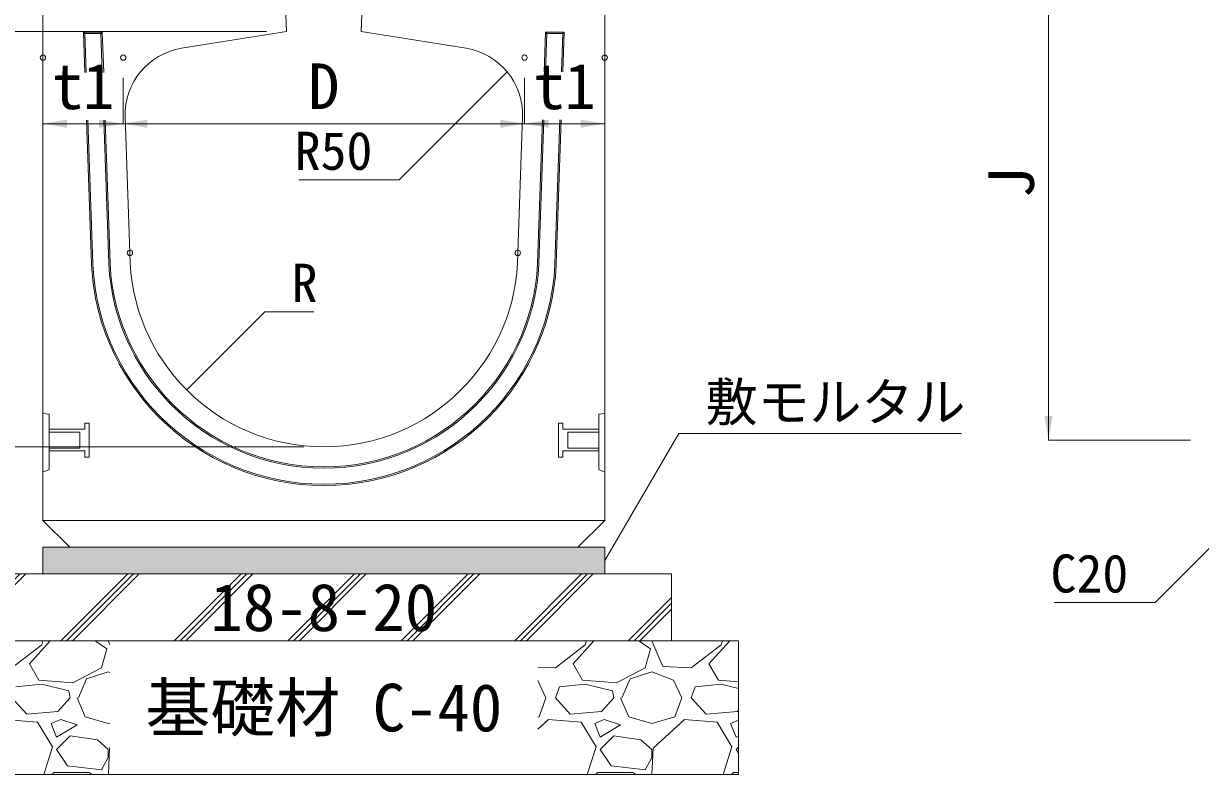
# Model space of a CAD drawing. Units: millimetres at full size; details may follow other scales. Extents: x 1009 to 10088, y 2190 to 8656.
# Drawn here: x 1997 to 2877, y 5564 to 6126 of the extents above; entities that cross this region are included whole.
import ezdxf
from ezdxf.enums import TextEntityAlignment as Align

# ---------------------------------------------------------------- set-up
doc = ezdxf.new("R2010")
doc.units = ezdxf.units.MM
doc.header["$LTSCALE"] = 10
doc.linetypes.add('DASHED', pattern=[7.5, 6, -1.5])
doc.linetypes.add('USER2', pattern=[57.15, 38.1, -6.35, 6.35, -6.35])
for name, color, linetype, lineweight in [('(0-0)', 4, 'Continuous', 13), ('寸法線', 7, 'Continuous', 9), ('引出線', 4, 'Continuous', 13), ('補助線', 8, 'USER2', 9), ('ﾊｯﾁﾝｸﾞ', 7, 'Continuous', 5)]:
    doc.layers.add(name, color=color, linetype=linetype, lineweight=lineweight)
doc.layers.add('_0-0_', color=7, linetype='Continuous')
doc.styles.add('ＭＳ ゴシック', font='')
doc.styles.get('ＭＳ ゴシック').set_extended_font_data('MS Gothic')

# ---------------------------------------------------------------- blocks, each defined once
blk = doc.blocks.new('filled_arrow')
at = {"color": 0, "linetype": 'Continuous', "lineweight": -2}
blk.add_solid([(7.5, 1.25), (0, 0), (7.5, -1.25)], dxfattribs=at)

msp = doc.modelspace()

# ---------------------------------------------------------------- hatches: boundary and pattern name
at = {"layer": 'ﾊｯﾁﾝｸﾞ'}
msp.add_hatch(color=8, dxfattribs=at).paths.add_polyline_path([(2431.59, 5734.44), (2011.59, 5734.44), (2011.59, 5714.44), (2431.59, 5714.44)])
h = msp.add_hatch(dxfattribs=at)
h.set_pattern_fill('USER', color=256, style=0, pattern_type=2)
h.set_pattern_definition([(45, (130, -982.23), (-42.4264, 42.4264), []), (45, (134.35, -982.23), (-42.4264, 42.4264), []), (45, (138.7, -982.23), (-42.4264, 42.4264), [])])
h.paths.add_polyline_path([(2481.59, 5664.44), (2481.59, 5714.44), (1961.59, 5714.44), (1961.59, 5664.44)])

# ---------------------------------------------------------------- linework, layer by layer
at = {"layer": '(0-0)', "color": 2}
for p, q in [((2190.7, 6196.55), (2193.59, 6119.94)), ((2252.48, 6196.55), (2249.59, 6119.94)), ((2011.59, 6192.44), (2011.59, 5754.44)), ((2431.59, 6192.44), (2431.59, 5754.44)), ((2115.18, 6107.41), (2193.59, 6119.94)), ((2328, 6107.41), (2249.59, 6119.94)), ((2073.1, 6056.32), (2076.59, 5954.44)), ((2370.08, 6056.32), (2366.59, 5954.44)), ((2011.59, 5754.44), (2031.59, 5734.44)), ((2431.59, 5754.44), (2411.59, 5734.44)), ((2011.59, 5734.44), (2011.59, 5714.44)), ((2011.59, 5734.44), (2431.59, 5734.44)), ((2031.59, 5734.44), (2411.59, 5734.44)), ((2431.59, 5734.44), (2431.59, 5714.44)), ((2481.59, 5714.44), (1961.59, 5714.44)), ((2481.59, 5664.44), (2481.59, 5714.44)), ((1911.59, 5664.44), (2531.59, 5664.44)), ((2481.72, 5664.44), (2531.59, 5664.44)), ((2531.59, 5664.44), (2531.59, 5564.44)), ((2531.59, 5664.44), (2531.59, 5564.44)), ((2531.59, 5564.44), (1911.59, 5564.44))]:
    msp.add_line(p, q, dxfattribs=at)
at = {"layer": '(0-0)', "lineweight": 5}
for p, q in [((2041.92, 6119.42), (2042.95, 6089.43)), ((2041.92, 6119.42), (2055.93, 6119.42)), ((2041.92, 6119.42), (2042.96, 6118.42)), ((2042.96, 6118.42), (2043.95, 6089.43)), ((2054.96, 6118.42), (2042.96, 6118.42)), ((2054.96, 6118.42), (2055.93, 6119.42)), ((2054.96, 6118.42), (2055.96, 6089.43)), ((2055.93, 6119.42), (2056.96, 6089.43)), ((2387.25, 6119.42), (2386.23, 6089.71)), ((2388.22, 6118.42), (2387.23, 6089.71)), ((2387.25, 6119.42), (2401.26, 6119.42)), ((2387.25, 6119.42), (2388.22, 6118.42)), ((2388.22, 6118.42), (2400.22, 6118.42)), ((2400.22, 6118.42), (2399.24, 6089.71)), ((2400.22, 6118.42), (2401.26, 6119.42)), ((2401.26, 6119.42), (2400.24, 6089.71)), ((2044.18, 6053.58), (2047.61, 5953.45)), ((2045.18, 6053.58), (2048.61, 5953.48)), ((2057.18, 6053.58), (2060.6, 5953.9)), ((2058.19, 6053.58), (2061.6, 5953.93)), ((2385, 6053.86), (2381.58, 5953.93)), ((2386, 6053.86), (2382.58, 5953.9)), ((2398.01, 6053.86), (2394.57, 5953.48)), ((2399.01, 6053.86), (2395.57, 5953.45))]:
    msp.add_line(p, q, dxfattribs=at)
at = {"layer": '(0-0)'}
for p, q in [((2011.59, 5834.44), (2016.09, 5833.94)), ((2431.59, 5834.44), (2427.09, 5833.94)), ((2016.09, 5833.94), (2016.09, 5792.44)), ((2427.09, 5833.94), (2427.09, 5792.44)), ((2016.09, 5792.44), (2011.59, 5790.44)), ((2427.09, 5792.44), (2431.59, 5790.44))]:
    msp.add_line(p, q, dxfattribs=at)
at = {"layer": '(0-0)', "linetype": 'DASHED', "lineweight": 9}
for p, q in [((2042.83, 5822.59), (2042.83, 5827.19)), ((2042.83, 5827.19), (2046.17, 5827.19)), ((2046.17, 5827.19), (2046.17, 5801.7)), ((2400.35, 5827.19), (2397.01, 5827.19)), ((2397.01, 5827.19), (2397.01, 5801.7)), ((2400.35, 5822.59), (2400.35, 5827.19)), ((2016.09, 5822.59), (2042.83, 5822.59)), ((2039.07, 5820.5), (2016.09, 5820.5)), ((2039.07, 5808.38), (2039.07, 5820.5)), ((2427.09, 5822.59), (2400.35, 5822.59)), ((2404.11, 5820.5), (2427.09, 5820.5)), ((2404.11, 5808.38), (2404.11, 5820.5)), ((2016.09, 5808.38), (2039.07, 5808.38)), ((2427.09, 5808.38), (2404.11, 5808.38)), ((2042.83, 5806.3), (2016.09, 5806.3)), ((2042.83, 5801.7), (2042.83, 5806.3)), ((2046.17, 5801.7), (2042.83, 5801.7)), ((2397.01, 5801.7), (2400.35, 5801.7)), ((2400.35, 5801.7), (2400.35, 5806.3)), ((2400.35, 5806.3), (2427.09, 5806.3))]:
    msp.add_line(p, q, dxfattribs=at)
at = {"layer": '(0-0)', "color": 2, "lineweight": 9}
msp.add_line((2011.59, 5754.44), (2431.59, 5754.44), dxfattribs=at)
at = {"layer": '(0-0)', "color": 2}
for centre, radius, start, end in [((2123.07, 6058.04), 50, 99.08121, 181.96173), ((2320.11, 6058.04), 50, 358.03827, 80.91879), ((2221.59, 5954.44), 145, 180, 0)]:
    msp.add_arc(centre, radius, start, end, dxfattribs=at)
at = {"layer": '(0-0)', "lineweight": 5}
for radius in [174, 173, 161, 160]:
    msp.add_arc((2221.59, 5954.44), radius, 180, 0, dxfattribs=at)
at = {"layer": '寸法線'}
for p, q in [((2763.38, 6199.44), (2763.38, 5814.44)), ((2178.59, 6119.94), (1897.38, 6119.94)), ((2178.59, 6119.94), (1897.38, 6119.94)), ((2011.59, 6085.44), (2011.59, 6051)), ((2071.59, 6085.44), (2071.59, 6051)), ((2071.59, 6085.44), (2071.59, 6051)), ((2371.59, 6085.44), (2371.59, 6051)), ((2371.59, 6085.44), (2371.59, 6051)), ((2431.59, 6085.44), (2431.59, 6051)), ((2011.59, 6051), (2071.59, 6051)), ((2071.59, 6051), (2371.59, 6051)), ((2371.59, 6051), (2431.59, 6051)), ((2206.59, 5809.44), (1897.38, 5809.44)), ((2869.5, 5814.44), (2763.38, 5814.44))]:
    msp.add_line(p, q, dxfattribs=at)
at = {"layer": '引出線'}
for points in [[(2358.7, 6089.83), (2277.88, 6009.01), (2202.76, 6009.01)], [(2119.06, 5851.91), (2177.45, 5910.31), (2214.05, 5910.31)], [(2431.59, 5724.44), (2486.99, 5819.33), (2698.41, 5819.33)], [(2894.5, 5744.44), (2843.02, 5692.96), (2767.59, 5692.96)]]:
    msp.add_lwpolyline(points, dxfattribs=at)
at = {"layer": '補助線', "linetype": 'Continuous', "lineweight": 20}
for centre in [(2011.59, 6100.44), (2071.59, 6100.44), (2371.59, 6100.44), (2431.59, 6100.44), (2076.59, 5954.44), (2366.59, 5954.44)]:
    msp.add_circle(centre, 2, dxfattribs=at)
at = {"layer": 'ﾊｯﾁﾝｸﾞ'}
for p, q in [((1988.26, 5644.12), (2010.62, 5661.39)), ((2001.47, 5647.17), (2017.02, 5664.44)), ((2010.62, 5661.39), (2011.59, 5664.44)), ((2050.58, 5664.44), (2059.38, 5658.35)), ((2059.38, 5658.35), (2055.32, 5644.12)), ((2060.4, 5664.44), (2060.4, 5664.44)), ((2060.4, 5664.44), (2061.59, 5661.62)), ((2394.66, 5644.12), (2417.02, 5661.39)), ((2407.87, 5647.17), (2423.42, 5664.44)), ((2417.02, 5661.39), (2417.99, 5664.44)), ((2456.98, 5664.44), (2465.78, 5658.35)), ((2465.78, 5658.35), (2461.72, 5644.12)), ((2466.8, 5664.44), (2466.8, 5664.44)), ((2466.8, 5664.44), (2474.93, 5645.14)), ((2496.26, 5644.12), (2518.62, 5661.39)), ((2509.47, 5647.17), (2525.02, 5664.44)), ((2518.62, 5661.39), (2519.59, 5664.44)), ((2008.58, 5634.98), (2001.47, 5647.17)), ((2055.32, 5644.12), (2033.98, 5632.95)), ((2044.14, 5635.99), (2060.4, 5641.07)), ((2060.4, 5641.07), (2061.59, 5640.63)), ((2381.59, 5644.74), (2394.66, 5644.12)), ((2414.98, 5634.98), (2407.87, 5647.17)), ((2461.72, 5644.12), (2440.38, 5632.95)), ((2450.54, 5635.99), (2466.8, 5641.07)), ((2466.8, 5641.07), (2483.06, 5634.98)), ((2474.93, 5645.14), (2496.26, 5644.12)), ((2516.58, 5634.98), (2509.47, 5647.17)), ((2010.62, 5631.93), (1991.31, 5629.9)), ((2033.98, 5632.95), (2008.58, 5634.98)), ((2030.94, 5626.85), (2010.62, 5631.93)), ((2038.05, 5621.77), (2044.14, 5635.99)), ((2381.59, 5634.69), (2387.55, 5621.77)), ((2417.02, 5631.93), (2397.71, 5629.9)), ((2440.38, 5632.95), (2414.98, 5634.98)), ((2437.34, 5626.85), (2417.02, 5631.93)), ((2444.45, 5621.77), (2450.54, 5635.99)), ((2483.06, 5634.98), (2489.15, 5621.77)), ((2518.62, 5631.93), (2499.31, 5629.9)), ((2531.59, 5633.78), (2516.58, 5634.98)), ((2531.59, 5628.69), (2518.62, 5631.93)), ((2031.95, 5621.77), (2030.94, 5626.85)), ((2394.66, 5621.77), (2397.71, 5629.9)), ((2438.35, 5621.77), (2437.34, 5626.85)), ((2496.26, 5621.77), (2499.31, 5629.9)), ((1999.44, 5609.58), (1988.26, 5621.77)), ((2031.95, 5621.77), (2022.81, 5611.61)), ((2037.03, 5621.77), (2043.13, 5607.55)), ((2382.47, 5607.55), (2387.55, 5621.77)), ((2405.84, 5609.58), (2394.66, 5621.77)), ((2438.35, 5621.77), (2429.21, 5611.61)), ((2443.43, 5621.77), (2449.53, 5607.55)), ((2484.07, 5607.55), (2489.15, 5621.77)), ((2507.44, 5609.58), (2496.26, 5621.77)), ((2007.57, 5603.48), (1983.18, 5605.51)), ((2022.81, 5611.61), (1999.44, 5609.58)), ((2024.84, 5605.51), (2017.73, 5602.47)), ((2037.03, 5601.45), (2024.84, 5605.51)), ((2043.13, 5607.55), (2060.4, 5602.47)), ((2381.59, 5607.29), (2382.47, 5607.55)), ((2389.58, 5605.51), (2381.59, 5598.21)), ((2413.97, 5603.48), (2389.58, 5605.51)), ((2429.21, 5611.61), (2405.84, 5609.58)), ((2431.24, 5605.51), (2424.13, 5602.47)), ((2443.43, 5601.45), (2431.24, 5605.51)), ((2449.53, 5607.55), (2466.8, 5602.47)), ((2466.8, 5602.47), (2484.07, 5607.55)), ((2491.18, 5605.51), (2467.82, 5584.18)), ((2515.57, 5603.48), (2491.18, 5605.51)), ((2530.81, 5611.61), (2507.44, 5609.58)), ((2531.59, 5612.48), (2530.81, 5611.61)), ((2018.74, 5585.19), (2007.57, 5603.48)), ((2017.73, 5602.47), (2021.79, 5592.31)), ((2021.79, 5592.31), (2037.03, 5601.45)), ((2060.4, 5602.47), (2061.59, 5602.82)), ((2425.14, 5585.19), (2413.97, 5603.48)), ((2424.13, 5602.47), (2428.19, 5592.31)), ((2428.19, 5592.31), (2443.43, 5601.45)), ((2526.74, 5585.19), (2515.57, 5603.48)), ((2531.59, 5604.98), (2525.73, 5602.47)), ((2525.73, 5602.47), (2529.79, 5592.31)), ((2031.95, 5593.32), (2021.79, 5583.16)), ((2052.27, 5590.27), (2031.95, 5593.32)), ((2060.4, 5583.16), (2052.27, 5590.27)), ((2438.35, 5593.32), (2428.19, 5583.16)), ((2458.67, 5590.27), (2438.35, 5593.32)), ((2466.8, 5583.16), (2458.67, 5590.27)), ((2529.79, 5592.31), (2531.59, 5593.38)), ((2012.1, 5564.44), (2018.74, 5585.19)), ((2021.79, 5583.16), (2029.92, 5570.97)), ((2060.4, 5577.07), (2060.4, 5583.16)), ((2061.42, 5584.18), (2060.48, 5564.44)), ((2061.59, 5584.34), (2061.42, 5584.18)), ((2418.5, 5564.44), (2425.14, 5585.19)), ((2428.19, 5583.16), (2436.32, 5570.97)), ((2466.8, 5577.07), (2466.8, 5583.16)), ((2467.82, 5584.18), (2466.88, 5564.44)), ((2520.1, 5564.44), (2526.74, 5585.19)), ((2531.59, 5584.96), (2529.79, 5583.16)), ((2529.79, 5583.16), (2531.59, 5580.47)), ((2029.92, 5570.97), (2055.32, 5567.92)), ((2055.32, 5567.92), (2060.4, 5577.07)), ((2436.32, 5570.97), (2461.72, 5567.92)), ((2461.72, 5567.92), (2466.8, 5577.07)), ((2018.46, 5564.44), (2019.76, 5565.89)), ((2019.76, 5565.89), (2046.18, 5565.89)), ((2046.18, 5565.89), (2048.27, 5564.44)), ((2424.86, 5564.44), (2426.16, 5565.89)), ((2426.16, 5565.89), (2452.58, 5565.89)), ((2452.58, 5565.89), (2454.67, 5564.44)), ((2526.46, 5564.44), (2527.76, 5565.89)), ((2527.76, 5565.89), (2531.59, 5565.89))]:
    msp.add_line(p, q, dxfattribs=at)

# ---------------------------------------------------------------- block references
at = {"layer": '寸法線', "xscale": 2.4, "yscale": 2.4}
for p in [(2011.59, 6051), (2071.59, 6051), (2371.59, 6051)]:
    msp.add_blockref('filled_arrow', p, dxfattribs=at)
for p, rotation in [((2071.59, 6051), 180), ((2371.59, 6051), 180), ((2431.59, 6051), 180), ((2763.38, 5814.44), 90)]:
    msp.add_blockref('filled_arrow', p, dxfattribs=dict(at, rotation=rotation))
at = {"layer": '引出線', "xscale": 0.16, "yscale": 0.16}
for p, rotation in [((2358.7, 6089.83), 225), ((2119.06, 5851.91), 45), ((2431.59, 5724.44), 59.7)]:
    msp.add_blockref('filled_arrow', p, dxfattribs=dict(at, rotation=rotation))

# ---------------------------------------------------------------- texts
at = {"layer": '_0-0_', "style": 'ＭＳ ゴシック'}
msp.add_text('18-8-20', height=35.6, dxfattribs=at).set_placement((2221.59, 5689.44), align=Align.MIDDLE_CENTER)
msp.add_text('基礎材 C-40', height=35.6, rotation=359.999, dxfattribs=at).set_placement((2221.59, 5614.44), align=Align.MIDDLE_CENTER)
at = {"layer": '寸法線', "style": 'ＭＳ ゴシック'}
for s, p in [('t1', (2041.59, 6079)), ('D', (2221.59, 6079)), ('t1', (2401.59, 6079))]:
    msp.add_text(s, height=34.18, dxfattribs=at).set_placement(p, align=Align.MIDDLE_CENTER)
msp.add_text('J', height=34.18, rotation=90, dxfattribs=at).set_placement((2735.38, 6006.94), align=Align.MIDDLE_CENTER)
at = {"layer": '引出線', "style": 'ＭＳ ゴシック'}
for s, p in [('R50', (2257.88, 6045.01)), ('C20', (2823.02, 5728.96))]:
    msp.add_text(s, height=28.48, dxfattribs=at).set_placement(p, align=Align.TOP_RIGHT)
for s, p in [('R', (2197.45, 5946.31)), ('敷モルタル', (2506.99, 5857.16))]:
    msp.add_text(s, height=28.48, dxfattribs=at).set_placement(p, align=Align.TOP_LEFT)

doc.saveas('drawing.dxf')
